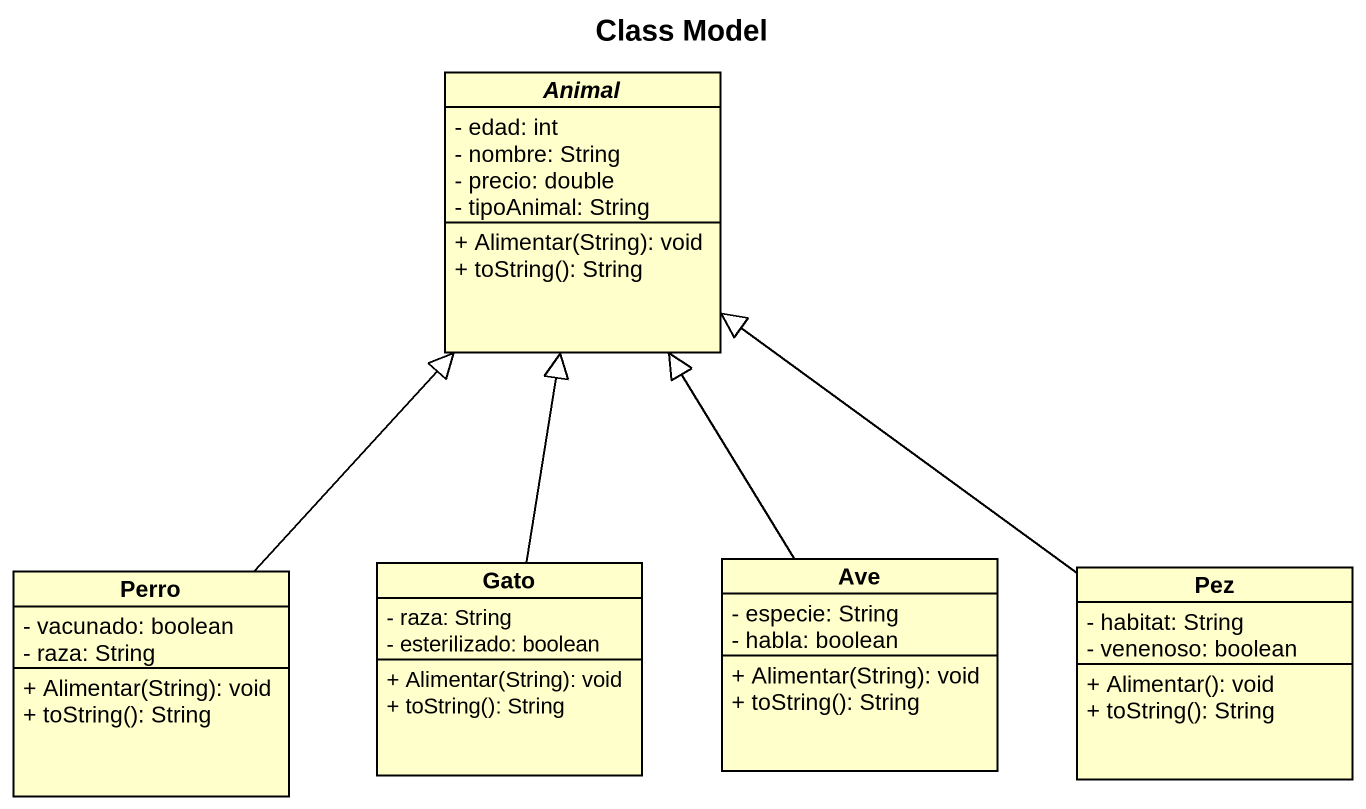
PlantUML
@startuml
title Class Model
hide circle
hide empty members
skinparam classAttributeIconSize 0
abstract class Animal {
  - edad: int
  - nombre: String
  - precio: double
  - tipoAnimal: String
  + Alimentar(String): void
  + toString(): String
}
class Perro {
  - vacunado: boolean
  - raza: String
  + Alimentar(String): void
  + toString(): String
}
class Gato {
  - raza: String
  - esterilizado: boolean
  + Alimentar(String): void
  + toString(): String
}
class Ave {
  - especie: String
  - habla: boolean
  + Alimentar(String): void
  + toString(): String
}
class Pez {
  - habitat: String
  - venenoso: boolean
  + Alimentar(): void
  + toString(): String
}
Perro -up-|> Animal
Gato -up-|> Animal
Ave -up-|> Animal
Pez -up-|> Animal
@enduml
